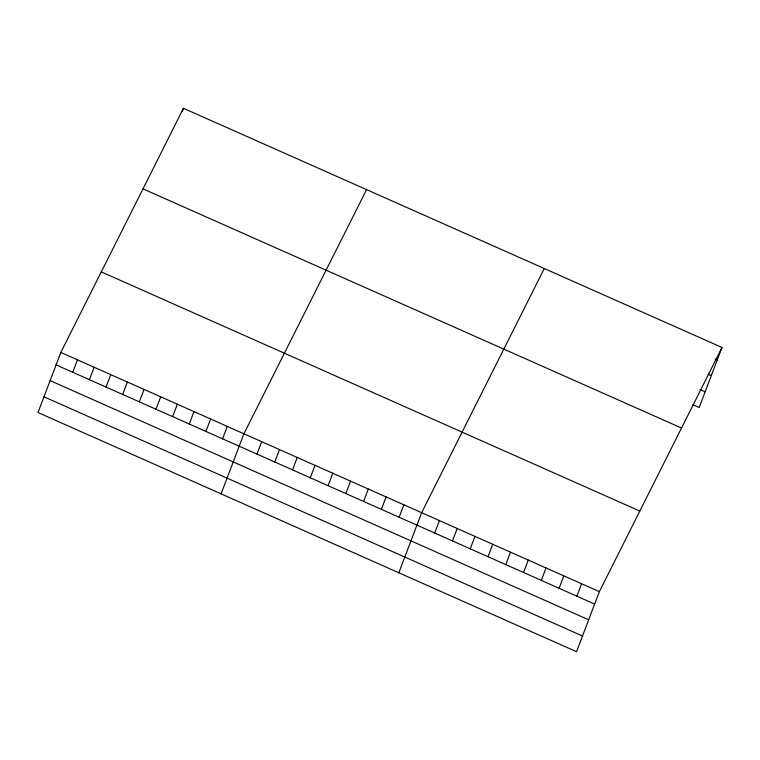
<?xml version="1.0" encoding="UTF-8"?>
<svg xmlns="http://www.w3.org/2000/svg" width="760" height="760" viewBox="0 0 760 760"><rect width="100%" height="100%" fill="white"/><g stroke="black" fill="none" stroke-linecap="round" stroke-linejoin="round"><path stroke-width="1.14" d="M60.819 352.459L38 412.528L576.536 651.709L599.355 591.641L722 347.472L183.464 108.29L60.819 352.459L599.355 591.641M72.741 372.276L77.463 359.851M182.286 111.397L183.464 108.29M89.395 379.667L94.107 367.241M106.039 387.058L110.76 374.632M122.683 394.449L127.405 382.023M139.327 401.85L144.048 389.424M155.971 409.241L160.692 396.815M172.615 416.632L177.336 404.206M189.268 424.023L193.99 411.597M205.912 431.414L210.634 418.988M222.556 438.815L227.278 426.388M221.103 493.848L243.922 433.779L366.567 189.611M256.975 454.1L261.697 441.674M274.749 461.994L279.471 449.559M292.514 469.88L297.236 457.453M310.289 477.774L315.01 465.348M328.063 485.668L332.785 473.242M345.828 493.563L350.55 481.137M363.603 501.457L368.324 489.031M381.377 509.352L386.099 496.917M399.152 517.237L403.864 504.811M398.82 572.783L421.638 512.706L544.283 268.536M434.691 533.026L439.413 520.6M452.466 540.92L457.188 528.494M470.231 548.815L474.952 536.389M488.006 556.709L492.727 544.283M505.78 564.604L510.501 552.168M523.545 572.489L528.267 560.063M541.319 580.383L546.041 567.957M559.094 588.278L563.815 575.852M576.869 596.172L581.59 583.746M722 347.472L699.181 407.541L692.911 404.757M715.188 358.967L717.278 359.898M708.168 374.224L711.303 375.62M699.922 389.5L705.156 391.818M142.994 188.86L681.53 428.041M101.289 271.88L639.825 511.062M56.097 364.885L594.633 604.067M50.122 380.608L588.667 619.789M43.975 396.805L582.511 635.987"/></g></svg>
